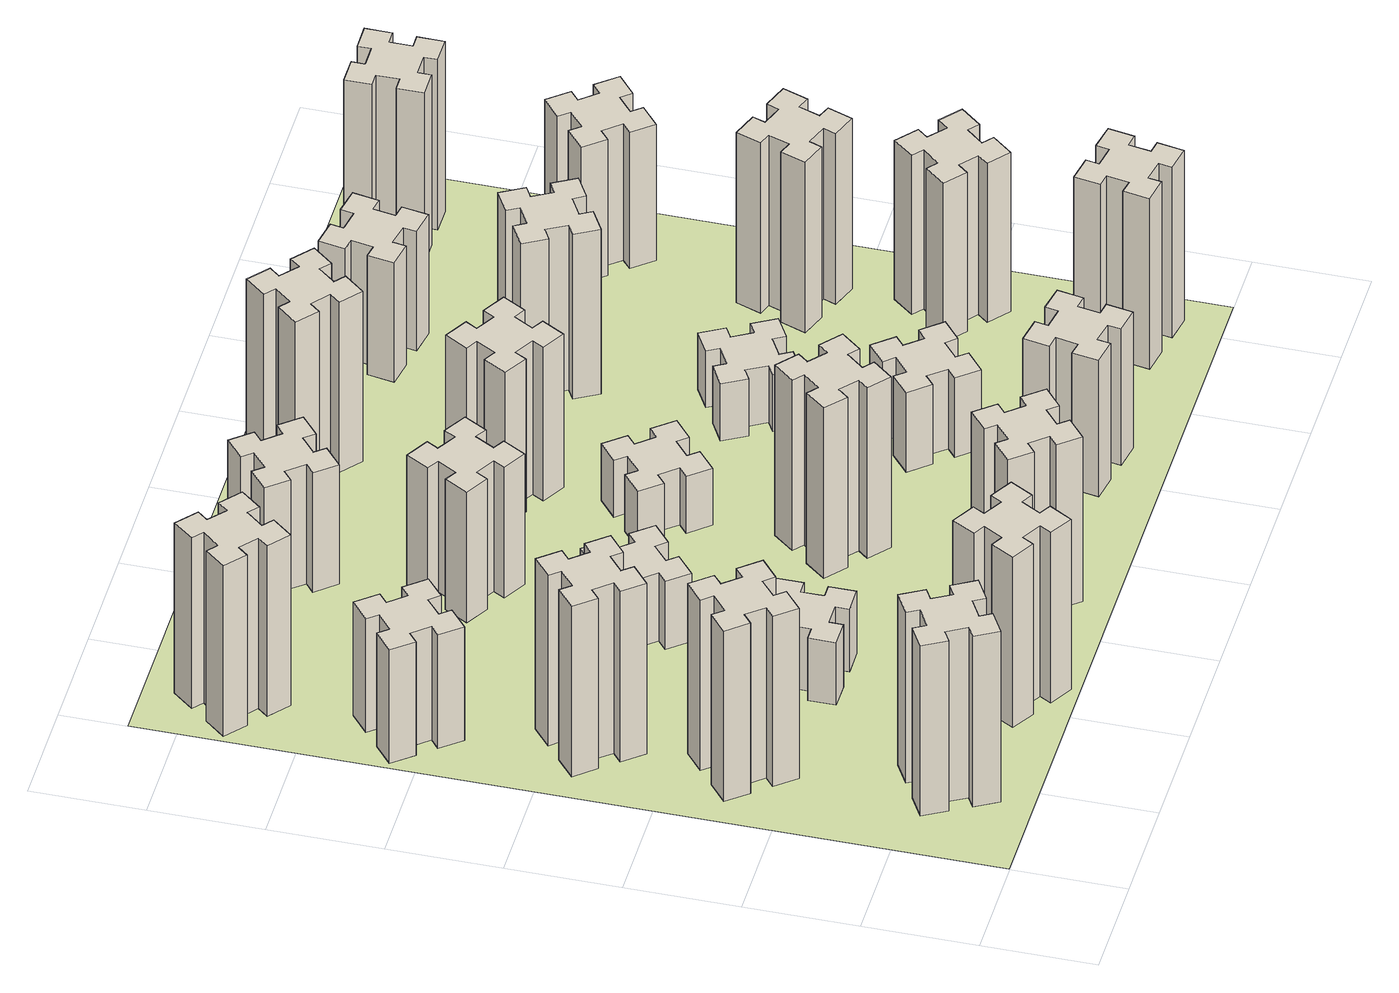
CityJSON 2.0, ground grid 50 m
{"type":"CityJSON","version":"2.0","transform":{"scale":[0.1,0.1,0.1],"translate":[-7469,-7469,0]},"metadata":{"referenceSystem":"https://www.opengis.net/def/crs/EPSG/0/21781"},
"CityObjects":{
"building1":{"type":"Building","attributes":{"class":"1000","function":"1000","usage":"1000","yearOfConstruction":2016,"roofType":"1000","measuredHeight":90,"storeysAboveGround":30,"storeysBelowGround":0},"geometry":[{"type":"Solid","lod":"1","boundaries":[[[[0,1,2,3,4,5,6,7,8,9,10,11,12,13,14,15,16,17,18,19]],[[17,16,20,21]],[[16,15,22,20]],[[15,14,23,22]],[[14,13,24,23]],[[13,12,25,24]],[[12,11,26,25]],[[11,10,27,26]],[[10,9,28,27]],[[9,8,29,28]],[[8,7,30,29]],[[7,6,31,30]],[[6,5,32,31]],[[5,4,33,32]],[[4,3,34,33]],[[3,2,35,34]],[[2,1,36,35]],[[1,0,37,36]],[[0,19,38,37]],[[19,18,39,38]],[[18,17,21,39]],[[24,25,26,27,28,29,30,31,32,33,34,35,36,37,38,39,21,20,22,23]]]]}]},
"building2":{"type":"Building","attributes":{"class":"1000","function":"1000","usage":"1000","yearOfConstruction":2016,"roofType":"1000","measuredHeight":90,"storeysAboveGround":30,"storeysBelowGround":0},"geometry":[{"type":"Solid","lod":"1","boundaries":[[[[40,41,42,43,44,45,46,47,48,49,50,51,52,53,54,55,56,57,58,59]],[[57,56,60,61]],[[56,55,62,60]],[[55,54,63,62]],[[54,53,64,63]],[[53,52,65,64]],[[52,51,66,65]],[[51,50,67,66]],[[50,49,68,67]],[[49,48,69,68]],[[48,47,70,69]],[[47,46,71,70]],[[46,45,72,71]],[[45,44,73,72]],[[44,43,74,73]],[[43,42,75,74]],[[42,41,76,75]],[[41,40,77,76]],[[40,59,78,77]],[[59,58,79,78]],[[58,57,61,79]],[[64,65,66,67,68,69,70,71,72,73,74,75,76,77,78,79,61,60,62,63]]]]}]},
"building3":{"type":"Building","attributes":{"class":"1000","function":"1000","usage":"1000","yearOfConstruction":2016,"roofType":"1000","measuredHeight":90,"storeysAboveGround":30,"storeysBelowGround":0},"geometry":[{"type":"Solid","lod":"1","boundaries":[[[[80,81,82,83,84,85,86,87,88,89,90,91,92,93,94,95,96,97,98,99]],[[97,96,100,101]],[[96,95,102,100]],[[95,94,103,102]],[[94,93,104,103]],[[93,92,105,104]],[[92,91,106,105]],[[91,90,107,106]],[[90,89,108,107]],[[89,88,109,108]],[[88,87,110,109]],[[87,86,111,110]],[[86,85,112,111]],[[85,84,113,112]],[[84,83,114,113]],[[83,82,115,114]],[[82,81,116,115]],[[81,80,117,116]],[[80,99,118,117]],[[99,98,119,118]],[[98,97,101,119]],[[104,105,106,107,108,109,110,111,112,113,114,115,116,117,118,119,101,100,102,103]]]]}]},
"building4":{"type":"Building","attributes":{"class":"1000","function":"1000","usage":"1000","yearOfConstruction":2016,"roofType":"1000","measuredHeight":60,"storeysAboveGround":30,"storeysBelowGround":0},"geometry":[{"type":"Solid","lod":"1","boundaries":[[[[120,121,122,123,124,125,126,127,128,129,130,131,132,133,134,135,136,137,138,139]],[[137,136,140,141]],[[136,135,142,140]],[[135,134,143,142]],[[134,133,144,143]],[[133,132,145,144]],[[132,131,146,145]],[[131,130,147,146]],[[130,129,148,147]],[[129,128,149,148]],[[128,127,150,149]],[[127,126,151,150]],[[126,125,152,151]],[[125,124,153,152]],[[124,123,154,153]],[[123,122,155,154]],[[122,121,156,155]],[[121,120,157,156]],[[120,139,158,157]],[[139,138,159,158]],[[138,137,141,159]],[[144,145,146,147,148,149,150,151,152,153,154,155,156,157,158,159,141,140,142,143]]]]}]},
"building5":{"type":"Building","attributes":{"class":"1000","function":"1000","usage":"1000","yearOfConstruction":2016,"roofType":"1000","measuredHeight":90,"storeysAboveGround":30,"storeysBelowGround":0},"geometry":[{"type":"Solid","lod":"1","boundaries":[[[[160,161,162,163,164,165,166,167,168,169,170,171,172,173,174,175,176,177,178,179]],[[177,176,180,181]],[[176,175,182,180]],[[175,174,183,182]],[[174,173,184,183]],[[173,172,185,184]],[[172,171,186,185]],[[171,170,187,186]],[[170,169,188,187]],[[169,168,189,188]],[[168,167,190,189]],[[167,166,191,190]],[[166,165,192,191]],[[165,164,193,192]],[[164,163,194,193]],[[163,162,195,194]],[[162,161,196,195]],[[161,160,197,196]],[[160,179,198,197]],[[179,178,199,198]],[[178,177,181,199]],[[184,185,186,187,188,189,190,191,192,193,194,195,196,197,198,199,181,180,182,183]]]]}]},
"building6":{"type":"Building","attributes":{"class":"1000","function":"1000","usage":"1000","yearOfConstruction":2016,"roofType":"1000","measuredHeight":90,"storeysAboveGround":30,"storeysBelowGround":0},"geometry":[{"type":"Solid","lod":"1","boundaries":[[[[200,201,202,203,204,205,206,207,208,209,210,211,212,213,214,215,216,217,218,219]],[[217,216,220,221]],[[216,215,222,220]],[[215,214,223,222]],[[214,213,224,223]],[[213,212,225,224]],[[212,211,226,225]],[[211,210,227,226]],[[210,209,228,227]],[[209,208,229,228]],[[208,207,230,229]],[[207,206,231,230]],[[206,205,232,231]],[[205,204,233,232]],[[204,203,234,233]],[[203,202,235,234]],[[202,201,236,235]],[[201,200,237,236]],[[200,219,238,237]],[[219,218,239,238]],[[218,217,221,239]],[[224,225,226,227,228,229,230,231,232,233,234,235,236,237,238,239,221,220,222,223]]]]}]},
"building7":{"type":"Building","attributes":{"class":"1000","function":"1000","usage":"1000","yearOfConstruction":2016,"roofType":"1000","measuredHeight":33,"storeysAboveGround":30,"storeysBelowGround":0},"geometry":[{"type":"Solid","lod":"1","boundaries":[[[[240,241,242,243,244,245,246,247,248,249,250,251,252,253,254,255,256,257,258,259]],[[257,256,260,261]],[[256,255,262,260]],[[255,254,263,262]],[[254,253,264,263]],[[253,252,265,264]],[[252,251,266,265]],[[251,250,267,266]],[[250,249,268,267]],[[249,248,269,268]],[[248,247,270,269]],[[247,246,271,270]],[[246,245,272,271]],[[245,244,273,272]],[[244,243,274,273]],[[243,242,275,274]],[[242,241,276,275]],[[241,240,277,276]],[[240,259,278,277]],[[259,258,279,278]],[[258,257,261,279]],[[264,265,266,267,268,269,270,271,272,273,274,275,276,277,278,279,261,260,262,263]]]]}]},
"building8":{"type":"Building","attributes":{"class":"1000","function":"1000","usage":"1000","yearOfConstruction":2016,"roofType":"1000","measuredHeight":36,"storeysAboveGround":30,"storeysBelowGround":0},"geometry":[{"type":"Solid","lod":"1","boundaries":[[[[280,281,282,283,284,285,286,287,288,289,290,291,292,293,294,295,296,297,298,299]],[[297,296,300,301]],[[296,295,302,300]],[[295,294,303,302]],[[294,293,304,303]],[[293,292,305,304]],[[292,291,306,305]],[[291,290,307,306]],[[290,289,308,307]],[[289,288,309,308]],[[288,287,310,309]],[[287,286,311,310]],[[286,285,312,311]],[[285,284,313,312]],[[284,283,314,313]],[[283,282,315,314]],[[282,281,316,315]],[[281,280,317,316]],[[280,299,318,317]],[[299,298,319,318]],[[298,297,301,319]],[[304,305,306,307,308,309,310,311,312,313,314,315,316,317,318,319,301,300,302,303]]]]}]},
"building9":{"type":"Building","attributes":{"class":"1000","function":"1000","usage":"1000","yearOfConstruction":2016,"roofType":"1000","measuredHeight":87,"storeysAboveGround":30,"storeysBelowGround":0},"geometry":[{"type":"Solid","lod":"1","boundaries":[[[[320,321,322,323,324,325,326,327,328,329,330,331,332,333,334,335,336,337,338,339]],[[337,336,340,341]],[[336,335,342,340]],[[335,334,343,342]],[[334,333,344,343]],[[333,332,345,344]],[[332,331,346,345]],[[331,330,347,346]],[[330,329,348,347]],[[329,328,349,348]],[[328,327,350,349]],[[327,326,351,350]],[[326,325,352,351]],[[325,324,353,352]],[[324,323,354,353]],[[323,322,355,354]],[[322,321,356,355]],[[321,320,357,356]],[[320,339,358,357]],[[339,338,359,358]],[[338,337,341,359]],[[344,345,346,347,348,349,350,351,352,353,354,355,356,357,358,359,341,340,342,343]]]]}]},
"building10":{"type":"Building","attributes":{"class":"1000","function":"1000","usage":"1000","yearOfConstruction":2016,"roofType":"1000","measuredHeight":69,"storeysAboveGround":30,"storeysBelowGround":0},"geometry":[{"type":"Solid","lod":"1","boundaries":[[[[360,361,362,363,364,365,366,367,368,369,370,371,372,373,374,375,376,377,378,379]],[[377,376,380,381]],[[376,375,382,380]],[[375,374,383,382]],[[374,373,384,383]],[[373,372,385,384]],[[372,371,386,385]],[[371,370,387,386]],[[370,369,388,387]],[[369,368,389,388]],[[368,367,390,389]],[[367,366,391,390]],[[366,365,392,391]],[[365,364,393,392]],[[364,363,394,393]],[[363,362,395,394]],[[362,361,396,395]],[[361,360,397,396]],[[360,379,398,397]],[[379,378,399,398]],[[378,377,381,399]],[[384,385,386,387,388,389,390,391,392,393,394,395,396,397,398,399,381,380,382,383]]]]}]},
"building11":{"type":"Building","attributes":{"class":"1000","function":"1000","usage":"1000","yearOfConstruction":2016,"roofType":"1000","measuredHeight":63,"storeysAboveGround":30,"storeysBelowGround":0},"geometry":[{"type":"Solid","lod":"1","boundaries":[[[[400,401,402,403,404,405,406,407,408,409,410,411,412,413,414,415,416,417,418,419]],[[417,416,420,421]],[[416,415,422,420]],[[415,414,423,422]],[[414,413,424,423]],[[413,412,425,424]],[[412,411,426,425]],[[411,410,427,426]],[[410,409,428,427]],[[409,408,429,428]],[[408,407,430,429]],[[407,406,431,430]],[[406,405,432,431]],[[405,404,433,432]],[[404,403,434,433]],[[403,402,435,434]],[[402,401,436,435]],[[401,400,437,436]],[[400,419,438,437]],[[419,418,439,438]],[[418,417,421,439]],[[424,425,426,427,428,429,430,431,432,433,434,435,436,437,438,439,421,420,422,423]]]]}]},
"building12":{"type":"Building","attributes":{"class":"1000","function":"1000","usage":"1000","yearOfConstruction":2016,"roofType":"1000","measuredHeight":90,"storeysAboveGround":30,"storeysBelowGround":0},"geometry":[{"type":"Solid","lod":"1","boundaries":[[[[440,441,442,443,444,445,446,447,448,449,450,451,452,453,454,455,456,457,458,459]],[[457,456,460,461]],[[456,455,462,460]],[[455,454,463,462]],[[454,453,464,463]],[[453,452,465,464]],[[452,451,466,465]],[[451,450,467,466]],[[450,449,468,467]],[[449,448,469,468]],[[448,447,470,469]],[[447,446,471,470]],[[446,445,472,471]],[[445,444,473,472]],[[444,443,474,473]],[[443,442,475,474]],[[442,441,476,475]],[[441,440,477,476]],[[440,459,478,477]],[[459,458,479,478]],[[458,457,461,479]],[[464,465,466,467,468,469,470,471,472,473,474,475,476,477,478,479,461,460,462,463]]]]}]},
"building13":{"type":"Building","attributes":{"class":"1000","function":"1000","usage":"1000","yearOfConstruction":2016,"roofType":"1000","measuredHeight":30,"storeysAboveGround":30,"storeysBelowGround":0},"geometry":[{"type":"Solid","lod":"1","boundaries":[[[[480,481,482,483,484,485,486,487,488,489,490,491,492,493,494,495,496,497,498,499]],[[497,496,500,501]],[[496,495,502,500]],[[495,494,503,502]],[[494,493,504,503]],[[493,492,505,504]],[[492,491,506,505]],[[491,490,507,506]],[[490,489,508,507]],[[489,488,509,508]],[[488,487,510,509]],[[487,486,511,510]],[[486,485,512,511]],[[485,484,513,512]],[[484,483,514,513]],[[483,482,515,514]],[[482,481,516,515]],[[481,480,517,516]],[[480,499,518,517]],[[499,498,519,518]],[[498,497,501,519]],[[504,505,506,507,508,509,510,511,512,513,514,515,516,517,518,519,501,500,502,503]]]]}]},
"building14":{"type":"Building","attributes":{"class":"1000","function":"1000","usage":"1000","yearOfConstruction":2016,"roofType":"1000","measuredHeight":81,"storeysAboveGround":30,"storeysBelowGround":0},"geometry":[{"type":"Solid","lod":"1","boundaries":[[[[520,521,522,523,524,525,526,527,528,529,530,531,532,533,534,535,536,537,538,539]],[[537,536,540,541]],[[536,535,542,540]],[[535,534,543,542]],[[534,533,544,543]],[[533,532,545,544]],[[532,531,546,545]],[[531,530,547,546]],[[530,529,548,547]],[[529,528,549,548]],[[528,527,550,549]],[[527,526,551,550]],[[526,525,552,551]],[[525,524,553,552]],[[524,523,554,553]],[[523,522,555,554]],[[522,521,556,555]],[[521,520,557,556]],[[520,539,558,557]],[[539,538,559,558]],[[538,537,541,559]],[[544,545,546,547,548,549,550,551,552,553,554,555,556,557,558,559,541,540,542,543]]]]}]},
"building15":{"type":"Building","attributes":{"class":"1000","function":"1000","usage":"1000","yearOfConstruction":2016,"roofType":"1000","measuredHeight":72,"storeysAboveGround":30,"storeysBelowGround":0},"geometry":[{"type":"Solid","lod":"1","boundaries":[[[[560,561,562,563,564,565,566,567,568,569,570,571,572,573,574,575,576,577,578,579]],[[577,576,580,581]],[[576,575,582,580]],[[575,574,583,582]],[[574,573,584,583]],[[573,572,585,584]],[[572,571,586,585]],[[571,570,587,586]],[[570,569,588,587]],[[569,568,589,588]],[[568,567,590,589]],[[567,566,591,590]],[[566,565,592,591]],[[565,564,593,592]],[[564,563,594,593]],[[563,562,595,594]],[[562,561,596,595]],[[561,560,597,596]],[[560,579,598,597]],[[579,578,599,598]],[[578,577,581,599]],[[584,585,586,587,588,589,590,591,592,593,594,595,596,597,598,599,581,580,582,583]]]]}]},
"building16":{"type":"Building","attributes":{"class":"1000","function":"1000","usage":"1000","yearOfConstruction":2016,"roofType":"1000","measuredHeight":90,"storeysAboveGround":30,"storeysBelowGround":0},"geometry":[{"type":"Solid","lod":"1","boundaries":[[[[600,601,602,603,604,605,606,607,608,609,610,611,612,613,614,615,616,617,618,619]],[[617,616,620,621]],[[616,615,622,620]],[[615,614,623,622]],[[614,613,624,623]],[[613,612,625,624]],[[612,611,626,625]],[[611,610,627,626]],[[610,609,628,627]],[[609,608,629,628]],[[608,607,630,629]],[[607,606,631,630]],[[606,605,632,631]],[[605,604,633,632]],[[604,603,634,633]],[[603,602,635,634]],[[602,601,636,635]],[[601,600,637,636]],[[600,619,638,637]],[[619,618,639,638]],[[618,617,621,639]],[[624,625,626,627,628,629,630,631,632,633,634,635,636,637,638,639,621,620,622,623]]]]}]},
"building17":{"type":"Building","attributes":{"class":"1000","function":"1000","usage":"1000","yearOfConstruction":2016,"roofType":"1000","measuredHeight":42,"storeysAboveGround":30,"storeysBelowGround":0},"geometry":[{"type":"Solid","lod":"1","boundaries":[[[[640,641,642,643,644,645,646,647,648,649,650,651,652,653,654,655,656,657,658,659]],[[657,656,660,661]],[[656,655,662,660]],[[655,654,663,662]],[[654,653,664,663]],[[653,652,665,664]],[[652,651,666,665]],[[651,650,667,666]],[[650,649,668,667]],[[649,648,669,668]],[[648,647,670,669]],[[647,646,671,670]],[[646,645,672,671]],[[645,644,673,672]],[[644,643,674,673]],[[643,642,675,674]],[[642,641,676,675]],[[641,640,677,676]],[[640,659,678,677]],[[659,658,679,678]],[[658,657,661,679]],[[664,665,666,667,668,669,670,671,672,673,674,675,676,677,678,679,661,660,662,663]]]]}]},
"building18":{"type":"Building","attributes":{"class":"1000","function":"1000","usage":"1000","yearOfConstruction":2016,"roofType":"1000","measuredHeight":30,"storeysAboveGround":30,"storeysBelowGround":0},"geometry":[{"type":"Solid","lod":"1","boundaries":[[[[680,681,682,683,684,685,686,687,688,689,690,691,692,693,694,695,696,697,698,699]],[[697,696,700,701]],[[696,695,702,700]],[[695,694,703,702]],[[694,693,704,703]],[[693,692,705,704]],[[692,691,706,705]],[[691,690,707,706]],[[690,689,708,707]],[[689,688,709,708]],[[688,687,710,709]],[[687,686,711,710]],[[686,685,712,711]],[[685,684,713,712]],[[684,683,714,713]],[[683,682,715,714]],[[682,681,716,715]],[[681,680,717,716]],[[680,699,718,717]],[[699,698,719,718]],[[698,697,701,719]],[[704,705,706,707,708,709,710,711,712,713,714,715,716,717,718,719,701,700,702,703]]]]}]},
"building19":{"type":"Building","attributes":{"class":"1000","function":"1000","usage":"1000","yearOfConstruction":2016,"roofType":"1000","measuredHeight":87,"storeysAboveGround":30,"storeysBelowGround":0},"geometry":[{"type":"Solid","lod":"1","boundaries":[[[[720,721,722,723,724,725,726,727,728,729,730,731,732,733,734,735,736,737,738,739]],[[737,736,740,741]],[[736,735,742,740]],[[735,734,743,742]],[[734,733,744,743]],[[733,732,745,744]],[[732,731,746,745]],[[731,730,747,746]],[[730,729,748,747]],[[729,728,749,748]],[[728,727,750,749]],[[727,726,751,750]],[[726,725,752,751]],[[725,724,753,752]],[[724,723,754,753]],[[723,722,755,754]],[[722,721,756,755]],[[721,720,757,756]],[[720,739,758,757]],[[739,738,759,758]],[[738,737,741,759]],[[744,745,746,747,748,749,750,751,752,753,754,755,756,757,758,759,741,740,742,743]]]]}]},
"building20":{"type":"Building","attributes":{"class":"1000","function":"1000","usage":"1000","yearOfConstruction":2016,"roofType":"1000","measuredHeight":90,"storeysAboveGround":30,"storeysBelowGround":0},"geometry":[{"type":"Solid","lod":"1","boundaries":[[[[760,761,762,763,764,765,766,767,768,769,770,771,772,773,774,775,776,777,778,779]],[[777,776,780,781]],[[776,775,782,780]],[[775,774,783,782]],[[774,773,784,783]],[[773,772,785,784]],[[772,771,786,785]],[[771,770,787,786]],[[770,769,788,787]],[[769,768,789,788]],[[768,767,790,789]],[[767,766,791,790]],[[766,765,792,791]],[[765,764,793,792]],[[764,763,794,793]],[[763,762,795,794]],[[762,761,796,795]],[[761,760,797,796]],[[760,779,798,797]],[[779,778,799,798]],[[778,777,781,799]],[[784,785,786,787,788,789,790,791,792,793,794,795,796,797,798,799,781,780,782,783]]]]}]},
"building21":{"type":"Building","attributes":{"class":"1000","function":"1000","usage":"1000","yearOfConstruction":2016,"roofType":"1000","measuredHeight":63,"storeysAboveGround":30,"storeysBelowGround":0},"geometry":[{"type":"Solid","lod":"1","boundaries":[[[[800,801,802,803,804,805,806,807,808,809,810,811,812,813,814,815,816,817,818,819]],[[817,816,820,821]],[[816,815,822,820]],[[815,814,823,822]],[[814,813,824,823]],[[813,812,825,824]],[[812,811,826,825]],[[811,810,827,826]],[[810,809,828,827]],[[809,808,829,828]],[[808,807,830,829]],[[807,806,831,830]],[[806,805,832,831]],[[805,804,833,832]],[[804,803,834,833]],[[803,802,835,834]],[[802,801,836,835]],[[801,800,837,836]],[[800,819,838,837]],[[819,818,839,838]],[[818,817,821,839]],[[824,825,826,827,828,829,830,831,832,833,834,835,836,837,838,839,821,820,822,823]]]]}]},
"building22":{"type":"Building","attributes":{"class":"1000","function":"1000","usage":"1000","yearOfConstruction":2016,"roofType":"1000","measuredHeight":84,"storeysAboveGround":30,"storeysBelowGround":0},"geometry":[{"type":"Solid","lod":"1","boundaries":[[[[840,841,842,843,844,845,846,847,848,849,850,851,852,853,854,855,856,857,858,859]],[[857,856,860,861]],[[856,855,862,860]],[[855,854,863,862]],[[854,853,864,863]],[[853,852,865,864]],[[852,851,866,865]],[[851,850,867,866]],[[850,849,868,867]],[[849,848,869,868]],[[848,847,870,869]],[[847,846,871,870]],[[846,845,872,871]],[[845,844,873,872]],[[844,843,874,873]],[[843,842,875,874]],[[842,841,876,875]],[[841,840,877,876]],[[840,859,878,877]],[[859,858,879,878]],[[858,857,861,879]],[[864,865,866,867,868,869,870,871,872,873,874,875,876,877,878,879,861,860,862,863]]]]}]},
"building23":{"type":"Building","attributes":{"class":"1000","function":"1000","usage":"1000","yearOfConstruction":2016,"roofType":"1000","measuredHeight":90,"storeysAboveGround":30,"storeysBelowGround":0},"geometry":[{"type":"Solid","lod":"1","boundaries":[[[[880,881,882,883,884,885,886,887,888,889,890,891,892,893,894,895,896,897,898,899]],[[897,896,900,901]],[[896,895,902,900]],[[895,894,903,902]],[[894,893,904,903]],[[893,892,905,904]],[[892,891,906,905]],[[891,890,907,906]],[[890,889,908,907]],[[889,888,909,908]],[[888,887,910,909]],[[887,886,911,910]],[[886,885,912,911]],[[885,884,913,912]],[[884,883,914,913]],[[883,882,915,914]],[[882,881,916,915]],[[881,880,917,916]],[[880,899,918,917]],[[899,898,919,918]],[[898,897,901,919]],[[904,905,906,907,908,909,910,911,912,913,914,915,916,917,918,919,901,900,902,903]]]]}]},
"building24":{"type":"Building","attributes":{"class":"1000","function":"1000","usage":"1000","yearOfConstruction":2016,"roofType":"1000","measuredHeight":72,"storeysAboveGround":30,"storeysBelowGround":0},"geometry":[{"type":"Solid","lod":"1","boundaries":[[[[920,921,922,923,924,925,926,927,928,929,930,931,932,933,934,935,936,937,938,939]],[[937,936,940,941]],[[936,935,942,940]],[[935,934,943,942]],[[934,933,944,943]],[[933,932,945,944]],[[932,931,946,945]],[[931,930,947,946]],[[930,929,948,947]],[[929,928,949,948]],[[928,927,950,949]],[[927,926,951,950]],[[926,925,952,951]],[[925,924,953,952]],[[924,923,954,953]],[[923,922,955,954]],[[922,921,956,955]],[[921,920,957,956]],[[920,939,958,957]],[[939,938,959,958]],[[938,937,941,959]],[[944,945,946,947,948,949,950,951,952,953,954,955,956,957,958,959,941,940,942,943]]]]}]},
"building25":{"type":"Building","attributes":{"class":"1000","function":"1000","usage":"1000","yearOfConstruction":2016,"roofType":"1000","measuredHeight":90,"storeysAboveGround":30,"storeysBelowGround":0},"geometry":[{"type":"Solid","lod":"1","boundaries":[[[[960,961,962,963,964,965,966,967,968,969,970,971,972,973,974,975,976,977,978,979]],[[977,976,980,981]],[[976,975,982,980]],[[975,974,983,982]],[[974,973,984,983]],[[973,972,985,984]],[[972,971,986,985]],[[971,970,987,986]],[[970,969,988,987]],[[969,968,989,988]],[[968,967,990,989]],[[967,966,991,990]],[[966,965,992,991]],[[965,964,993,992]],[[964,963,994,993]],[[963,962,995,994]],[[962,961,996,995]],[[961,960,997,996]],[[960,979,998,997]],[[979,978,999,998]],[[978,977,981,999]],[[984,985,986,987,988,989,990,991,992,993,994,995,996,997,998,999,981,980,982,983]]]]}]},
"landuse1":{"type":"LandUse","attributes":{"name":"plot1","function":"1010"},"geometry":[{"type":"MultiSurface","lod":"1","boundaries":[[[1000,1001,1002,1003]]]}]}
},
"vertices":[
[487,255,0],[574,305,0],[604,253,0],[708,313,0],[648,417,0],[596,387,0],[546,474,0],[598,504,0],[538,608,0],[434,548,0],[464,496,0],[377,446,0],[347,498,0],[243,438,0],[303,334,0],[355,364,0],[405,277,0],[353,247,0],[413,143,0],[517,203,0],[405,277,900],[353,247,900],[355,364,900],[303,334,900],[243,438,900],[347,498,900],[377,446,900],[464,496,900],[434,548,900],[538,608,900],[598,504,900],[546,474,900],[596,387,900],[648,417,900],[708,313,900],[604,253,900],[574,305,900],[487,255,900],[517,203,900],[413,143,900],
[492,1248,0],[427,1324,0],[473,1363,0],[396,1455,0],[304,1378,0],[343,1332,0],[266,1267,0],[228,1313,0],[136,1236,0],[213,1144,0],[259,1183,0],[323,1106,0],[277,1068,0],[354,976,0],[446,1053,0],[408,1099,0],[484,1163,0],[523,1117,0],[615,1194,0],[538,1286,0],[484,1163,900],[523,1117,900],[408,1099,900],[446,1053,900],[354,976,900],[277,1068,900],[323,1106,900],[259,1183,900],[213,1144,900],[136,1236,900],[228,1313,900],[266,1267,900],[343,1332,900],[304,1378,900],[396,1455,900],[473,1363,900],[427,1324,900],[492,1248,900],[538,1286,900],[615,1194,900],
[492,1888,0],[427,1964,0],[473,2003,0],[396,2095,0],[304,2018,0],[343,1972,0],[266,1907,0],[228,1953,0],[136,1876,0],[213,1784,0],[259,1823,0],[323,1746,0],[277,1708,0],[354,1616,0],[446,1693,0],[408,1739,0],[484,1803,0],[523,1757,0],[615,1834,0],[538,1926,0],[484,1803,900],[523,1757,900],[408,1739,900],[446,1693,900],[354,1616,900],[277,1708,900],[323,1746,900],[259,1823,900],[213,1784,900],[136,1876,900],[228,1953,900],[266,1907,900],[343,1972,900],[304,2018,900],[396,2095,900],[473,2003,900],[427,1964,900],[492,1888,900],[538,1926,900],[615,1834,900],
[243,2712,0],[166,2647,0],[128,2693,0],[36,2616,0],[113,2524,0],[159,2563,0],[223,2486,0],[177,2448,0],[254,2356,0],[346,2433,0],[308,2479,0],[384,2543,0],[423,2497,0],[515,2574,0],[438,2666,0],[392,2628,0],[327,2704,0],[373,2743,0],[296,2835,0],[204,2758,0],[327,2704,600],[373,2743,600],[392,2628,600],[438,2666,600],[515,2574,600],[423,2497,600],[384,2543,600],[308,2479,600],[346,2433,600],[254,2356,600],[177,2448,600],[223,2486,600],[159,2563,600],[113,2524,600],[36,2616,600],[128,2693,600],[166,2647,600],[243,2712,600],[204,2758,600],[296,2835,600],
[1214,346,0],[1127,396,0],[1157,448,0],[1053,508,0],[993,404,0],[1045,374,0],[995,287,0],[943,317,0],[883,213,0],[987,153,0],[1017,205,0],[1104,155,0],[1074,103,0],[1178,43,0],[1238,147,0],[1186,177,0],[1236,264,0],[1288,234,0],[1348,338,0],[1244,398,0],[1236,264,900],[1288,234,900],[1186,177,900],[1238,147,900],[1178,43,900],[1074,103,900],[1104,155,900],[1017,205,900],[987,153,900],[883,213,900],[943,317,900],[995,287,900],[1045,374,900],[993,404,900],[1053,508,900],[1157,448,900],[1127,396,900],[1214,346,900],[1244,398,900],[1348,338,900],
[384,3387,0],[308,3452,0],[346,3498,0],[254,3575,0],[177,3483,0],[223,3444,0],[159,3368,0],[113,3406,0],[36,3314,0],[128,3237,0],[166,3283,0],[243,3219,0],[204,3173,0],[296,3096,0],[373,3188,0],[327,3226,0],[392,3303,0],[438,3264,0],[515,3356,0],[423,3433,0],[392,3303,900],[438,3264,900],[327,3226,900],[373,3188,900],[296,3096,900],[204,3173,900],[243,3219,900],[166,3283,900],[128,3237,900],[36,3314,900],[113,3406,900],[159,3368,900],[223,3444,900],[177,3483,900],[254,3575,900],[346,3498,900],[308,3452,900],[384,3387,900],[423,3433,900],[515,3356,900],
[965,1005,0],[1065,1005,0],[1065,945,0],[1185,945,0],[1185,1065,0],[1125,1065,0],[1125,1165,0],[1185,1165,0],[1185,1285,0],[1065,1285,0],[1065,1225,0],[965,1225,0],[965,1285,0],[845,1285,0],[845,1165,0],[905,1165,0],[905,1065,0],[845,1065,0],[845,945,0],[965,945,0],[905,1065,330],[845,1065,330],[905,1165,330],[845,1165,330],[845,1285,330],[965,1285,330],[965,1225,330],[1065,1225,330],[1065,1285,330],[1185,1285,330],[1185,1165,330],[1125,1165,330],[1125,1065,330],[1185,1065,330],[1185,945,330],[1065,945,330],[1065,1005,330],[965,1005,330],[965,945,330],[845,945,330],
[1083,1972,0],[1006,1907,0],[968,1953,0],[876,1876,0],[953,1784,0],[999,1823,0],[1063,1746,0],[1017,1708,0],[1094,1616,0],[1186,1693,0],[1148,1739,0],[1224,1803,0],[1263,1757,0],[1355,1834,0],[1278,1926,0],[1232,1888,0],[1167,1964,0],[1213,2003,0],[1136,2095,0],[1044,2018,0],[1167,1964,360],[1213,2003,360],[1232,1888,360],[1278,1926,360],[1355,1834,360],[1263,1757,360],[1224,1803,360],[1148,1739,360],[1186,1693,360],[1094,1616,360],[1017,1708,360],[1063,1746,360],[999,1823,360],[953,1784,360],[876,1876,360],[968,1953,360],[1006,1907,360],[1083,1972,360],[1044,2018,360],[1136,2095,360],
[1639,343,0],[1703,266,0],[1657,228,0],[1734,136,0],[1826,213,0],[1788,259,0],[1864,323,0],[1903,277,0],[1995,354,0],[1918,446,0],[1872,408,0],[1807,484,0],[1853,523,0],[1776,615,0],[1684,538,0],[1723,492,0],[1646,427,0],[1608,473,0],[1516,396,0],[1593,304,0],[1646,427,870],[1608,473,870],[1723,492,870],[1684,538,870],[1776,615,870],[1853,523,870],[1807,484,870],[1872,408,870],[1918,446,870],[1995,354,870],[1903,277,870],[1864,323,870],[1788,259,870],[1826,213,870],[1734,136,870],[1657,228,870],[1703,266,870],[1639,343,870],[1593,304,870],[1516,396,870],
[1314,2666,0],[1227,2716,0],[1257,2768,0],[1153,2828,0],[1093,2724,0],[1145,2694,0],[1095,2607,0],[1043,2637,0],[983,2533,0],[1087,2473,0],[1117,2525,0],[1204,2475,0],[1174,2423,0],[1278,2363,0],[1338,2467,0],[1286,2497,0],[1336,2584,0],[1388,2554,0],[1448,2658,0],[1344,2718,0],[1336,2584,690],[1388,2554,690],[1286,2497,690],[1338,2467,690],[1278,2363,690],[1174,2423,690],[1204,2475,690],[1117,2525,690],[1087,2473,690],[983,2533,690],[1043,2637,690],[1095,2607,690],[1145,2694,690],[1093,2724,690],[1153,2828,690],[1257,2768,690],[1227,2716,690],[1314,2666,690],[1344,2718,690],[1448,2658,690],
[1083,3452,0],[1006,3387,0],[968,3433,0],[876,3356,0],[953,3264,0],[999,3303,0],[1063,3226,0],[1017,3188,0],[1094,3096,0],[1186,3173,0],[1148,3219,0],[1224,3283,0],[1263,3237,0],[1355,3314,0],[1278,3406,0],[1232,3368,0],[1167,3444,0],[1213,3483,0],[1136,3575,0],[1044,3498,0],[1167,3444,630],[1213,3483,630],[1232,3368,630],[1278,3406,630],[1355,3314,630],[1263,3237,630],[1224,3283,630],[1148,3219,630],[1186,3173,630],[1094,3096,630],[1017,3188,630],[1063,3226,630],[999,3303,630],[953,3264,630],[876,3356,630],[968,3433,630],[1006,3387,630],[1083,3452,630],[1044,3498,630],[1136,3575,630],
[1803,1324,0],[1739,1248,0],[1693,1286,0],[1616,1194,0],[1708,1117,0],[1746,1163,0],[1823,1099,0],[1784,1053,0],[1876,976,0],[1953,1068,0],[1907,1106,0],[1972,1183,0],[2018,1144,0],[2095,1236,0],[2003,1313,0],[1964,1267,0],[1888,1332,0],[1926,1378,0],[1834,1455,0],[1757,1363,0],[1888,1332,900],[1926,1378,900],[1964,1267,900],[2003,1313,900],[2095,1236,900],[2018,1144,900],[1972,1183,900],[1907,1106,900],[1953,1068,900],[1876,976,900],[1784,1053,900],[1823,1099,900],[1746,1163,900],[1708,1117,900],[1616,1194,900],[1693,1286,900],[1739,1248,900],[1803,1324,900],[1757,1363,900],[1834,1455,900],
[1972,1988,0],[1907,2064,0],[1953,2103,0],[1876,2195,0],[1784,2118,0],[1823,2072,0],[1746,2007,0],[1708,2053,0],[1616,1976,0],[1693,1884,0],[1739,1923,0],[1803,1846,0],[1757,1808,0],[1834,1716,0],[1926,1793,0],[1888,1839,0],[1964,1903,0],[2003,1857,0],[2095,1934,0],[2018,2026,0],[1964,1903,300],[2003,1857,300],[1888,1839,300],[1926,1793,300],[1834,1716,300],[1757,1808,300],[1803,1846,300],[1739,1923,300],[1693,1884,300],[1616,1976,300],[1708,2053,300],[1746,2007,300],[1823,2072,300],[1784,2118,300],[1876,2195,300],[1953,2103,300],[1907,2064,300],[1972,1988,300],[2018,2026,300],[2095,1934,300],
[1926,2497,0],[1976,2584,0],[2028,2554,0],[2088,2658,0],[1984,2718,0],[1954,2666,0],[1867,2716,0],[1897,2768,0],[1793,2828,0],[1733,2724,0],[1785,2694,0],[1735,2607,0],[1683,2637,0],[1623,2533,0],[1727,2473,0],[1757,2525,0],[1844,2475,0],[1814,2423,0],[1918,2363,0],[1978,2467,0],[1844,2475,810],[1814,2423,810],[1757,2525,810],[1727,2473,810],[1623,2533,810],[1683,2637,810],[1735,2607,810],[1785,2694,810],[1733,2724,810],[1793,2828,810],[1897,2768,810],[1867,2716,810],[1954,2666,810],[1984,2718,810],[2088,2658,810],[2028,2554,810],[1976,2584,810],[1926,2497,810],[1978,2467,810],[1918,2363,810],
[2496,444,0],[2478,345,0],[2419,356,0],[2398,237,0],[2517,217,0],[2527,276,0],[2625,258,0],[2615,199,0],[2733,178,0],[2754,297,0],[2695,307,0],[2712,405,0],[2771,395,0],[2792,513,0],[2674,534,0],[2664,475,0],[2565,492,0],[2576,551,0],[2457,572,0],[2437,454,0],[2565,492,720],[2576,551,720],[2664,475,720],[2674,534,720],[2792,513,720],[2771,395,720],[2712,405,720],[2695,307,720],[2754,297,720],[2733,178,720],[2615,199,720],[2625,258,720],[2527,276,720],[2517,217,720],[2398,237,720],[2419,356,720],[2478,345,720],[2496,444,720],[2437,454,720],[2457,572,720],
[1746,3383,0],[1823,3319,0],[1784,3273,0],[1876,3196,0],[1953,3288,0],[1907,3326,0],[1972,3403,0],[2018,3364,0],[2095,3456,0],[2003,3533,0],[1964,3487,0],[1888,3552,0],[1926,3598,0],[1834,3675,0],[1757,3583,0],[1803,3544,0],[1739,3468,0],[1693,3506,0],[1616,3414,0],[1708,3337,0],[1739,3468,900],[1693,3506,900],[1803,3544,900],[1757,3583,900],[1834,3675,900],[1926,3598,900],[1888,3552,900],[1964,3487,900],[2003,3533,900],[2095,3456,900],[2018,3364,900],[1972,3403,900],[1907,3326,900],[1953,3288,900],[1876,3196,900],[1784,3273,900],[1823,3319,900],[1746,3383,900],[1708,3337,900],[1616,3414,900],
[2563,1132,0],[2486,1067,0],[2448,1113,0],[2356,1036,0],[2433,944,0],[2479,983,0],[2543,906,0],[2497,868,0],[2574,776,0],[2666,853,0],[2628,899,0],[2704,963,0],[2743,917,0],[2835,994,0],[2758,1086,0],[2712,1048,0],[2647,1124,0],[2693,1163,0],[2616,1255,0],[2524,1178,0],[2647,1124,420],[2693,1163,420],[2712,1048,420],[2758,1086,420],[2835,994,420],[2743,917,420],[2704,963,420],[2628,899,420],[2666,853,420],[2574,776,420],[2497,868,420],[2543,906,420],[2479,983,420],[2433,944,420],[2356,1036,420],[2448,1113,420],[2486,1067,420],[2563,1132,420],[2524,1178,420],[2616,1255,420],
[2475,1744,0],[2525,1657,0],[2473,1627,0],[2533,1523,0],[2637,1583,0],[2607,1635,0],[2694,1685,0],[2724,1633,0],[2828,1693,0],[2768,1797,0],[2716,1767,0],[2666,1854,0],[2718,1884,0],[2658,1988,0],[2554,1928,0],[2584,1876,0],[2497,1826,0],[2467,1878,0],[2363,1818,0],[2423,1714,0],[2497,1826,300],[2467,1878,300],[2584,1876,300],[2554,1928,300],[2658,1988,300],[2718,1884,300],[2666,1854,300],[2716,1767,300],[2768,1797,300],[2828,1693,300],[2724,1633,300],[2694,1685,300],[2607,1635,300],[2637,1583,300],[2533,1523,300],[2473,1627,300],[2525,1657,300],[2475,1744,300],[2423,1714,300],[2363,1818,300],
[2607,2475,0],[2694,2525,0],[2724,2473,0],[2828,2533,0],[2768,2637,0],[2716,2607,0],[2666,2694,0],[2718,2724,0],[2658,2828,0],[2554,2768,0],[2584,2716,0],[2497,2666,0],[2467,2718,0],[2363,2658,0],[2423,2554,0],[2475,2584,0],[2525,2497,0],[2473,2467,0],[2533,2363,0],[2637,2423,0],[2525,2497,870],[2473,2467,870],[2475,2584,870],[2423,2554,870],[2363,2658,870],[2467,2718,870],[2497,2666,870],[2584,2716,870],[2554,2768,870],[2658,2828,870],[2718,2724,870],[2666,2694,870],[2716,2607,870],[2768,2637,870],[2828,2533,870],[2724,2473,870],[2694,2525,870],[2607,2475,870],[2637,2423,870],[2533,2363,870],
[3504,475,0],[3405,492,0],[3416,551,0],[3297,572,0],[3277,454,0],[3336,444,0],[3318,345,0],[3259,356,0],[3238,237,0],[3357,217,0],[3367,276,0],[3465,258,0],[3455,199,0],[3573,178,0],[3594,297,0],[3535,307,0],[3552,405,0],[3611,395,0],[3632,513,0],[3514,534,0],[3552,405,900],[3611,395,900],[3535,307,900],[3594,297,900],[3573,178,900],[3455,199,900],[3465,258,900],[3367,276,900],[3357,217,900],[3238,237,900],[3259,356,900],[3318,345,900],[3336,444,900],[3277,454,900],[3297,572,900],[3416,551,900],[3405,492,900],[3504,475,900],[3514,534,900],[3632,513,900],
[2496,3404,0],[2478,3305,0],[2419,3316,0],[2398,3197,0],[2517,3177,0],[2527,3236,0],[2625,3218,0],[2615,3159,0],[2733,3138,0],[2754,3257,0],[2695,3267,0],[2712,3365,0],[2771,3355,0],[2792,3473,0],[2674,3494,0],[2664,3435,0],[2565,3452,0],[2576,3511,0],[2457,3532,0],[2437,3414,0],[2565,3452,630],[2576,3511,630],[2664,3435,630],[2674,3494,630],[2792,3473,630],[2771,3355,630],[2712,3365,630],[2695,3267,630],[2754,3257,630],[2733,3138,630],[2615,3159,630],[2625,3218,630],[2527,3236,630],[2517,3177,630],[2398,3197,630],[2419,3316,630],[2478,3305,630],[2496,3404,630],[2437,3414,630],[2457,3532,630],
[3487,1006,0],[3552,1083,0],[3598,1044,0],[3675,1136,0],[3583,1213,0],[3544,1167,0],[3468,1232,0],[3506,1278,0],[3414,1355,0],[3337,1263,0],[3383,1224,0],[3319,1148,0],[3273,1186,0],[3196,1094,0],[3288,1017,0],[3326,1063,0],[3403,999,0],[3364,953,0],[3456,876,0],[3533,968,0],[3403,999,840],[3364,953,840],[3326,1063,840],[3288,1017,840],[3196,1094,840],[3273,1186,840],[3319,1148,840],[3383,1224,840],[3337,1263,840],[3414,1355,840],[3506,1278,840],[3468,1232,840],[3544,1167,840],[3583,1213,840],[3675,1136,840],[3598,1044,840],[3552,1083,840],[3487,1006,840],[3533,968,840],[3456,876,840],
[3420,1842,0],[3326,1876,0],[3347,1932,0],[3234,1973,0],[3193,1860,0],[3249,1840,0],[3215,1746,0],[3159,1767,0],[3117,1654,0],[3230,1613,0],[3251,1669,0],[3345,1635,0],[3324,1579,0],[3437,1537,0],[3478,1650,0],[3422,1671,0],[3456,1765,0],[3512,1744,0],[3553,1857,0],[3440,1898,0],[3456,1765,900],[3512,1744,900],[3422,1671,900],[3478,1650,900],[3437,1537,900],[3324,1579,900],[3345,1635,900],[3251,1669,900],[3230,1613,900],[3117,1654,900],[3159,1767,900],[3215,1746,900],[3249,1840,900],[3193,1860,900],[3234,1973,900],[3347,1932,900],[3326,1876,900],[3420,1842,900],[3440,1898,900],[3553,1857,900],
[3319,2563,0],[3383,2486,0],[3337,2448,0],[3414,2356,0],[3506,2433,0],[3468,2479,0],[3544,2543,0],[3583,2497,0],[3675,2574,0],[3598,2666,0],[3552,2628,0],[3487,2704,0],[3533,2743,0],[3456,2835,0],[3364,2758,0],[3403,2712,0],[3326,2647,0],[3288,2693,0],[3196,2616,0],[3273,2524,0],[3326,2647,720],[3288,2693,720],[3403,2712,720],[3364,2758,720],[3456,2835,720],[3533,2743,720],[3487,2704,720],[3552,2628,720],[3598,2666,720],[3675,2574,720],[3583,2497,720],[3544,2543,720],[3468,2479,720],[3506,2433,720],[3414,2356,720],[3337,2448,720],[3383,2486,720],[3319,2563,720],[3273,2524,720],[3196,2616,720],
[3285,3325,0],[3385,3325,0],[3385,3265,0],[3505,3265,0],[3505,3385,0],[3445,3385,0],[3445,3485,0],[3505,3485,0],[3505,3605,0],[3385,3605,0],[3385,3545,0],[3285,3545,0],[3285,3605,0],[3165,3605,0],[3165,3485,0],[3225,3485,0],[3225,3385,0],[3165,3385,0],[3165,3265,0],[3285,3265,0],[3225,3385,900],[3165,3385,900],[3225,3485,900],[3165,3485,900],[3165,3605,900],[3285,3605,900],[3285,3545,900],[3385,3545,900],[3385,3605,900],[3505,3605,900],[3505,3485,900],[3445,3485,900],[3445,3385,900],[3505,3385,900],[3505,3265,900],[3385,3265,900],[3385,3325,900],[3285,3325,900],[3285,3265,900],[3165,3265,900],
[5,3705,0],[3705,3705,0],[3705,5,0],[5,5,0]
]}
